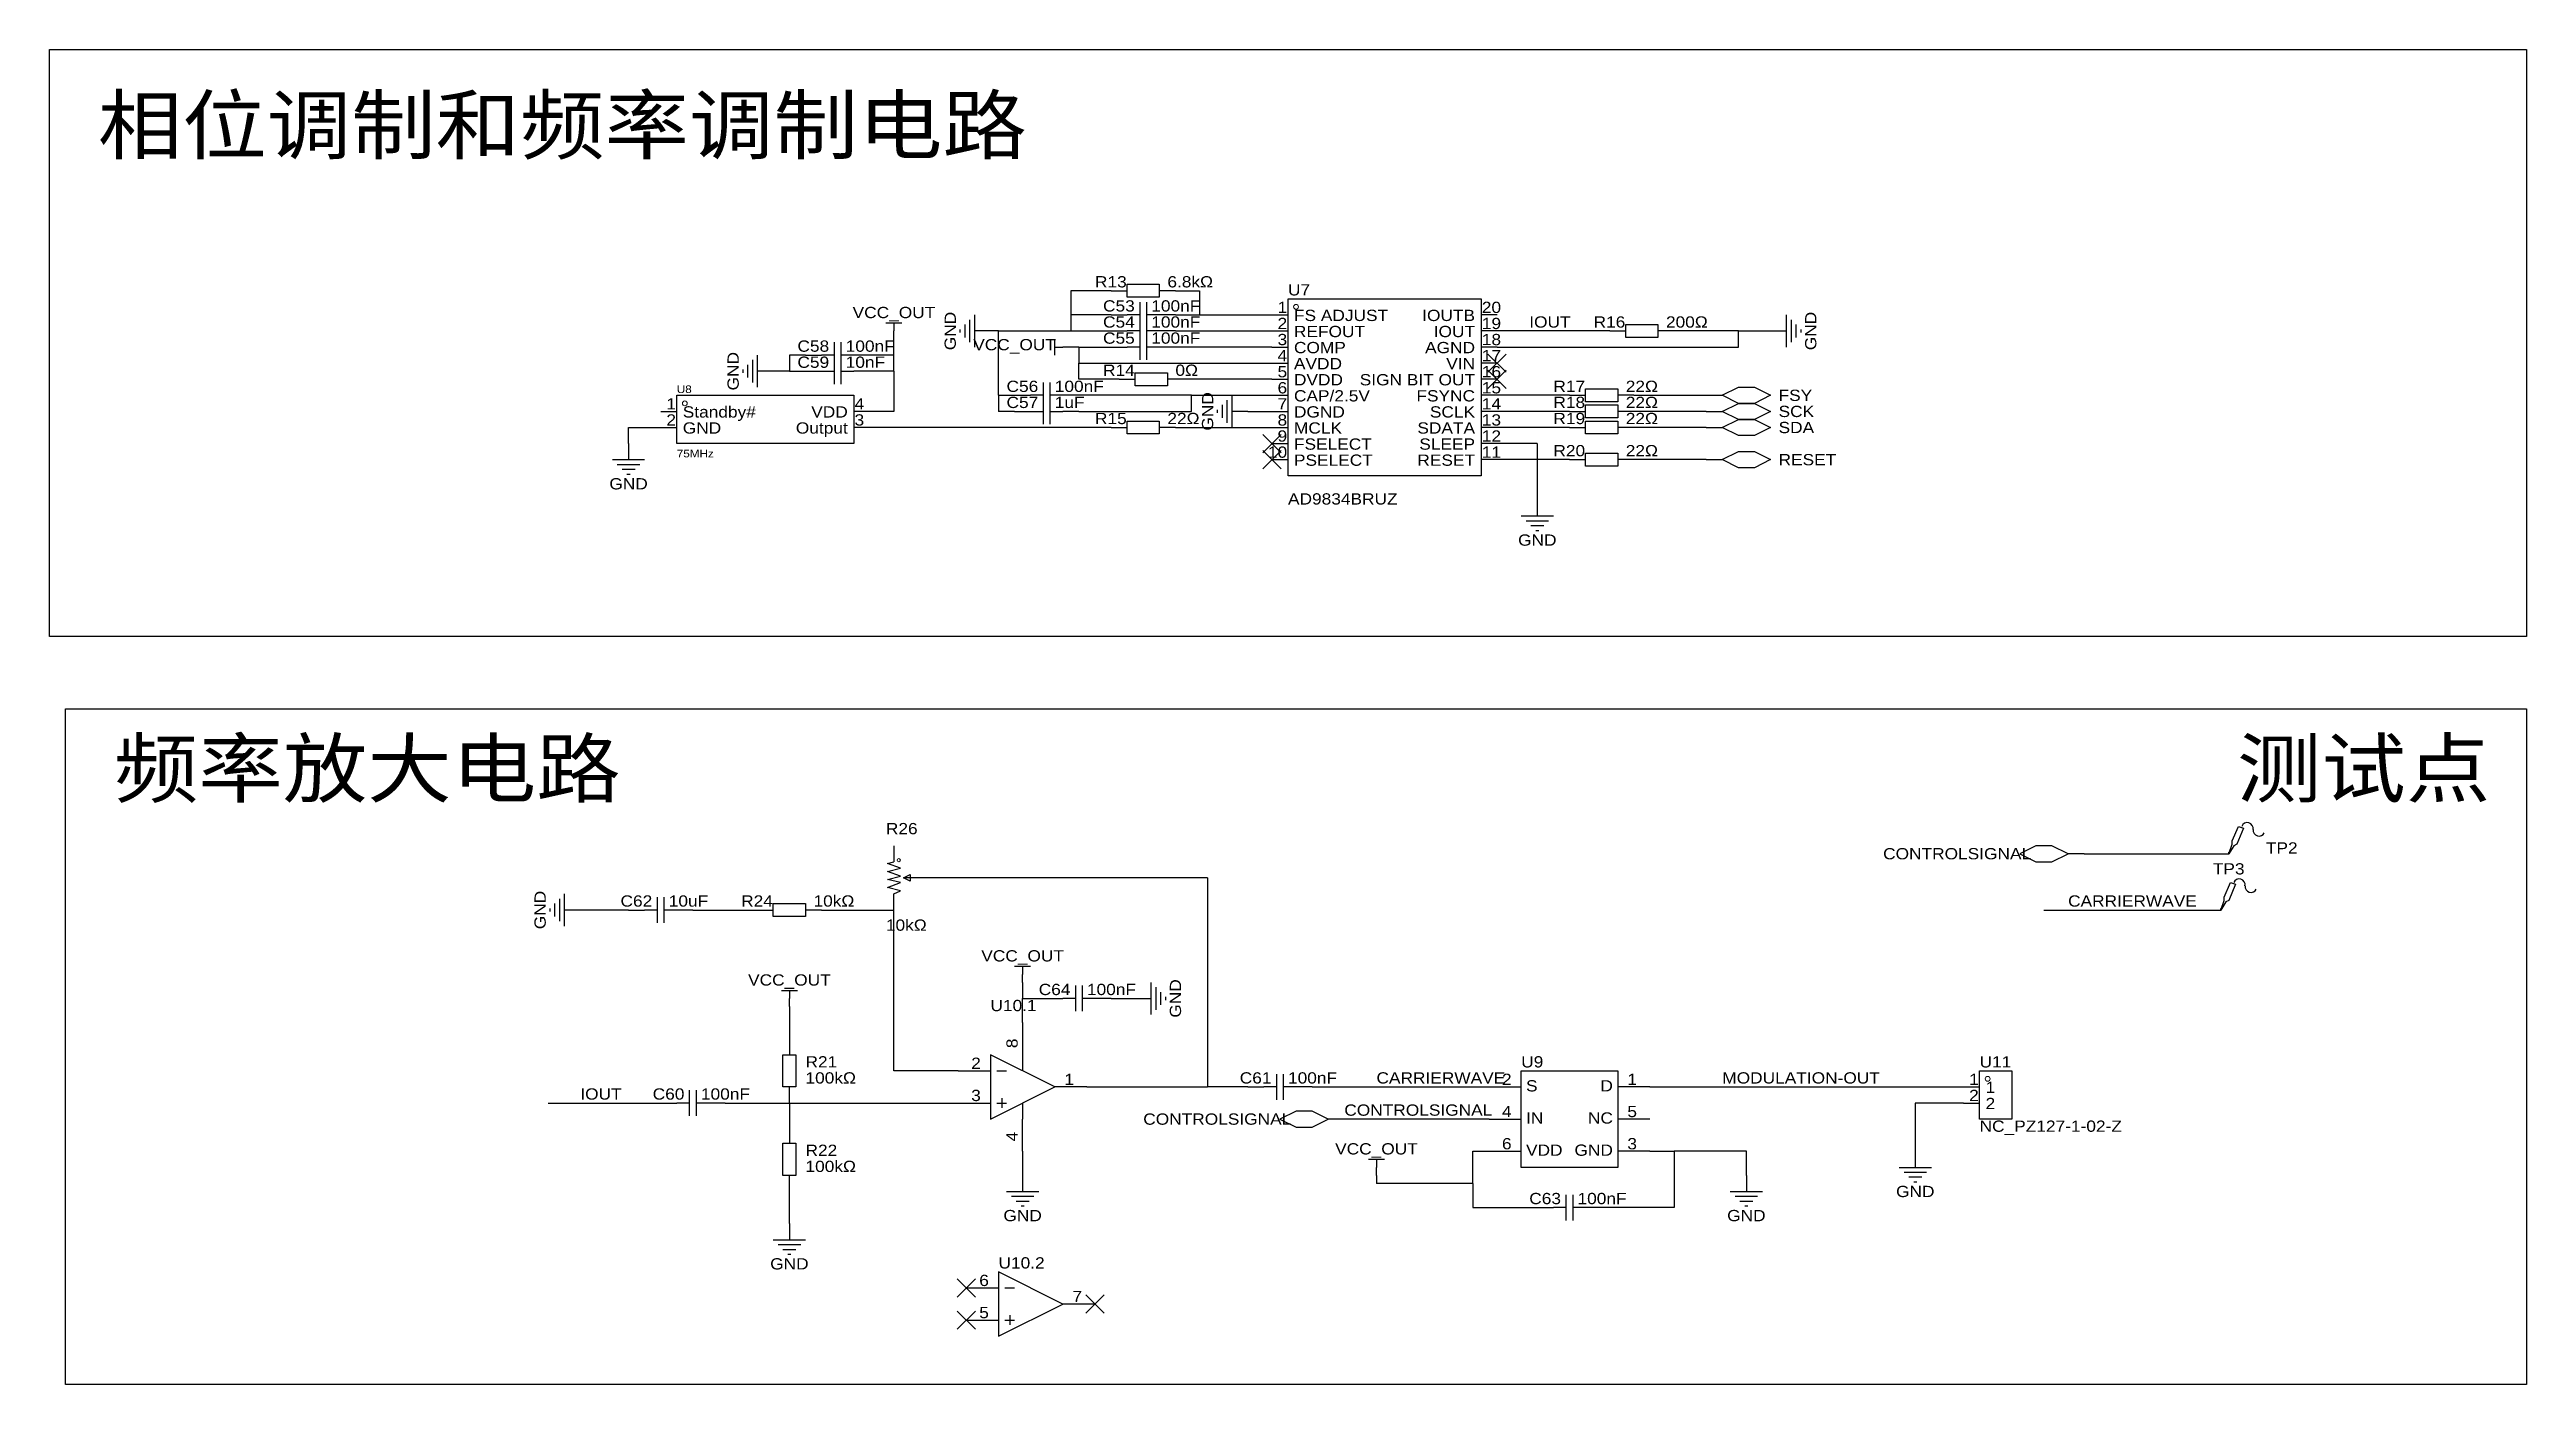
# Model space of a CAD drawing. Header units: millimetres. Extents: x 14 to 405, y 75 to 286.
import ezdxf
from ezdxf.enums import TextEntityAlignment as Align

# ---------------------------------------------------------------- set-up
doc = ezdxf.new("R2010")
doc.units = ezdxf.units.MM
doc.header["$MEASUREMENT"] = 0
doc.styles.get("Standard").update_dxf_attribs({"font": 'arial.ttf'})

msp = doc.modelspace()

# ---------------------------------------------------------------- linework, layer by layer
at = {"color": 1, "true_color": 0x000000}
for points in [[(13.97, 285.75), (405.13, 285.75), (405.13, 193.04), (13.97, 193.04)], [(16.51, 181.61), (405.13, 181.61), (405.13, 74.93), (16.51, 74.93)]]:
    msp.add_lwpolyline(points, close=True, dxfattribs=at)
at = {"color": 1, "true_color": 0x008800}
for points in [[(175.26, 247.65), (175.26, 243.84)], [(181.61, 247.65), (175.26, 247.65)], [(191.77, 247.65), (195.58, 247.65)], [(195.58, 247.65), (195.58, 243.84)], [(175.26, 243.84), (175.26, 241.3)], [(181.61, 243.84), (175.26, 243.84)], [(191.77, 243.84), (195.58, 243.84)], [(195.58, 243.84), (207.01, 243.84)], [(147.32, 237.49), (147.32, 240.03)], [(163.83, 241.3), (162.56, 241.3)], [(163.83, 241.3), (175.26, 241.3)], [(163.83, 231.14), (163.83, 241.3)], [(175.26, 241.3), (181.61, 241.3)], [(176.53, 238.76), (175.26, 238.76)], [(176.53, 238.76), (181.61, 238.76)], [(176.53, 238.76), (176.53, 236.22)], [(191.77, 241.3), (207.01, 241.3)], [(207.01, 238.76), (191.77, 238.76)], [(260.35, 241.3), (242.57, 241.3)], [(242.57, 238.76), (280.67, 238.76)], [(280.67, 241.3), (270.51, 241.3)], [(280.67, 241.3), (285.75, 241.3)], [(280.67, 238.76), (280.67, 241.3)], [(130.81, 234.95), (128.27, 234.95)], [(130.81, 237.49), (130.81, 234.95)], [(133.35, 237.49), (130.81, 237.49)], [(130.81, 234.95), (133.35, 234.95)], [(147.32, 237.49), (143.51, 237.49)], [(147.32, 234.95), (143.51, 234.95)], [(147.32, 234.95), (147.32, 237.49)], [(147.32, 234.95), (147.32, 228.6)], [(176.53, 236.22), (207.01, 236.22)], [(176.53, 233.68), (176.53, 236.22)], [(163.83, 231.14), (166.37, 231.14)], [(163.83, 231.14), (163.83, 228.6)], [(182.88, 233.68), (176.53, 233.68)], [(194.31, 231.14), (176.53, 231.14)], [(207.01, 233.68), (193.04, 233.68)], [(194.31, 228.6), (194.31, 231.14)], [(194.31, 231.14), (207.01, 231.14)], [(254, 231.14), (242.57, 231.14)], [(264.16, 231.14), (275.59, 231.14)], [(147.32, 228.6), (143.51, 228.6)], [(166.37, 228.6), (163.83, 228.6)], [(176.53, 228.6), (194.31, 228.6)], [(203.2, 228.6), (207.01, 228.6)], [(254, 228.6), (242.57, 228.6)], [(275.59, 228.6), (264.16, 228.6)], [(105.41, 226.06), (110.49, 226.06)], [(105.41, 223.52), (105.41, 226.06)], [(181.61, 226.06), (143.51, 226.06)], [(191.77, 226.06), (207.01, 226.06)], [(254, 226.06), (242.57, 226.06)], [(248.92, 223.52), (242.57, 223.52)], [(248.92, 223.52), (248.92, 214.63)], [(275.59, 226.06), (264.16, 226.06)], [(254, 220.98), (242.57, 220.98)], [(275.59, 220.98), (264.16, 220.98)], [(335.28, 158.75), (358.14, 158.75)], [(196.85, 154.94), (152.4, 154.94)], [(196.85, 154.94), (196.85, 121.92)], [(105.41, 149.86), (97.79, 149.86)], [(115.57, 149.86), (125.73, 149.86)], [(135.89, 149.86), (147.32, 149.86)], [(147.32, 124.46), (147.32, 149.86)], [(328.93, 149.86), (356.87, 149.86)], [(167.64, 138.43), (167.64, 135.89)], [(130.81, 134.62), (130.81, 129.54)], [(167.64, 132.08), (167.64, 135.89)], [(167.64, 135.89), (171.45, 135.89)], [(181.61, 135.89), (185.42, 135.89)], [(157.48, 124.46), (147.32, 124.46)], [(177.8, 121.92), (196.85, 121.92)], [(203.2, 121.92), (196.85, 121.92)], [(213.36, 121.92), (241.3, 121.92)], [(266.7, 121.92), (316.23, 121.92)], [(92.71, 119.38), (110.49, 119.38)], [(120.65, 119.38), (130.81, 119.38)], [(130.81, 119.38), (130.81, 115.57)], [(130.81, 119.38), (157.48, 119.38)], [(316.23, 119.38), (308.61, 119.38)], [(308.61, 119.38), (308.61, 111.76)], [(241.3, 116.84), (218.44, 116.84)], [(167.64, 111.76), (167.64, 107.95)], [(238.76, 106.68), (238.76, 111.76)], [(238.76, 111.76), (241.3, 111.76)], [(266.7, 111.76), (270.51, 111.76)], [(281.94, 111.76), (270.51, 111.76)], [(270.51, 111.76), (270.51, 102.87)], [(281.94, 107.95), (281.94, 111.76)], [(223.52, 107.95), (223.52, 106.68)], [(238.76, 106.68), (223.52, 106.68)], [(238.76, 106.68), (238.76, 102.87)], [(130.81, 100.33), (130.81, 105.41)], [(238.76, 102.87), (248.92, 102.87)], [(270.51, 102.87), (259.08, 102.87)]]:
    msp.add_lwpolyline(points, dxfattribs=at)
at = {"color": 1, "true_color": 0x880000}
for points in [[(181.61, 247.65), (184.15, 247.65)], [(191.77, 247.65), (189.23, 247.65)], [(181.61, 243.84), (184.15, 243.84)], [(191.77, 243.84), (189.23, 243.84)], [(207.01, 243.84), (209.55, 243.84)], [(242.57, 243.84), (240.03, 243.84)], [(147.32, 240.03), (147.32, 241.3)], [(162.56, 241.3), (160.02, 241.3)], [(175.26, 238.76), (173.99, 238.76)], [(181.61, 241.3), (184.15, 241.3)], [(181.61, 238.76), (184.15, 238.76)], [(191.77, 241.3), (189.23, 241.3)], [(191.77, 238.76), (189.23, 238.76)], [(207.01, 241.3), (209.55, 241.3)], [(207.01, 238.76), (209.55, 238.76)], [(242.57, 241.3), (240.03, 241.3)], [(242.57, 238.76), (240.03, 238.76)], [(260.35, 241.3), (262.89, 241.3)], [(270.51, 241.3), (267.97, 241.3)], [(285.75, 241.3), (288.29, 241.3)], [(128.27, 234.95), (125.73, 234.95)], [(133.35, 237.49), (135.89, 237.49)], [(133.35, 234.95), (135.89, 234.95)], [(143.51, 237.49), (140.97, 237.49)], [(143.51, 234.95), (140.97, 234.95)], [(207.01, 236.22), (209.55, 236.22)], [(242.57, 236.22), (240.03, 236.22)], [(166.37, 231.14), (168.91, 231.14)], [(176.53, 231.14), (173.99, 231.14)], [(182.88, 233.68), (185.42, 233.68)], [(193.04, 233.68), (190.5, 233.68)], [(207.01, 233.68), (209.55, 233.68)], [(207.01, 231.14), (209.55, 231.14)], [(242.57, 233.68), (240.03, 233.68)], [(242.57, 231.14), (240.03, 231.14)], [(254, 231.14), (256.54, 231.14)], [(264.16, 231.14), (261.62, 231.14)], [(275.59, 231.14), (278.13, 231.14)], [(110.49, 228.6), (113.03, 228.6)], [(143.51, 228.6), (140.97, 228.6)], [(166.37, 228.6), (168.91, 228.6)], [(176.53, 228.6), (173.99, 228.6)], [(203.2, 228.6), (200.66, 228.6)], [(207.01, 228.6), (209.55, 228.6)], [(242.57, 228.6), (240.03, 228.6)], [(254, 228.6), (256.54, 228.6)], [(264.16, 228.6), (261.62, 228.6)], [(275.59, 228.6), (278.13, 228.6)], [(105.41, 223.52), (105.41, 220.98)], [(110.49, 226.06), (113.03, 226.06)], [(143.51, 226.06), (140.97, 226.06)], [(181.61, 226.06), (184.15, 226.06)], [(191.77, 226.06), (189.23, 226.06)], [(207.01, 226.06), (209.55, 226.06)], [(207.01, 223.52), (209.55, 223.52)], [(242.57, 226.06), (240.03, 226.06)], [(242.57, 223.52), (240.03, 223.52)], [(254, 226.06), (256.54, 226.06)], [(264.16, 226.06), (261.62, 226.06)], [(275.59, 226.06), (278.13, 226.06)], [(207.01, 220.98), (209.55, 220.98)], [(242.57, 220.98), (240.03, 220.98)], [(254, 220.98), (256.54, 220.98)], [(264.16, 220.98), (261.62, 220.98)], [(275.59, 220.98), (278.13, 220.98)], [(248.92, 214.63), (248.92, 212.09)], [(147.32, 160.02), (147.32, 157.48)], [(335.28, 158.75), (332.74, 158.75)], [(358.14, 158.75), (358.14, 159)], [(152.4, 154.94), (149.86, 154.94)], [(97.79, 149.86), (95.25, 149.86)], [(105.41, 149.86), (107.95, 149.86)], [(115.57, 149.86), (113.03, 149.86)], [(125.73, 149.86), (128.27, 149.86)], [(135.89, 149.86), (133.35, 149.86)], [(147.32, 149.86), (147.32, 152.4)], [(356.87, 149.86), (356.87, 150.11)], [(167.64, 138.43), (167.64, 139.7)], [(130.81, 134.62), (130.81, 135.89)], [(171.45, 135.89), (173.99, 135.89)], [(181.61, 135.89), (179.07, 135.89)], [(185.42, 135.89), (187.96, 135.89)], [(130.81, 129.54), (130.81, 127)], [(167.64, 132.08), (167.64, 127)], [(130.81, 119.38), (130.81, 121.92)], [(157.48, 124.46), (162.56, 124.46)], [(177.8, 121.92), (172.72, 121.92)], [(203.2, 121.92), (205.74, 121.92)], [(213.36, 121.92), (210.82, 121.92)], [(241.3, 121.92), (246.38, 121.92)], [(266.7, 121.92), (261.62, 121.92)], [(316.23, 121.92), (318.77, 121.92)], [(110.49, 119.38), (113.03, 119.38)], [(120.65, 119.38), (118.11, 119.38)], [(157.48, 119.38), (162.56, 119.38)], [(316.23, 119.38), (318.77, 119.38)], [(130.81, 115.57), (130.81, 113.03)], [(167.64, 111.76), (167.64, 116.84)], [(218.44, 116.84), (215.9, 116.84)], [(241.3, 116.84), (246.38, 116.84)], [(266.7, 116.84), (261.62, 116.84)], [(241.3, 111.76), (246.38, 111.76)], [(266.7, 111.76), (261.62, 111.76)], [(308.61, 111.76), (308.61, 109.22)], [(130.81, 105.41), (130.81, 107.95)], [(167.64, 107.95), (167.64, 105.41)], [(223.52, 107.95), (223.52, 109.22)], [(281.94, 107.95), (281.94, 105.41)], [(248.92, 102.87), (251.46, 102.87)], [(259.08, 102.87), (256.54, 102.87)], [(130.81, 100.33), (130.81, 97.79)], [(158.75, 90.17), (163.83, 90.17)], [(179.07, 87.63), (173.99, 87.63)], [(158.75, 85.09), (163.83, 85.09)]]:
    msp.add_lwpolyline(points, dxfattribs=at)
at = {"color": 1, "true_color": 0xa00000}
for points in [[(184.15, 248.67), (189.23, 248.67), (189.23, 246.63), (184.15, 246.63)], [(209.55, 246.38), (240.03, 246.38), (240.03, 218.44), (209.55, 218.44)], [(262.89, 242.32), (267.97, 242.32), (267.97, 240.28), (262.89, 240.28)], [(185.42, 234.7), (190.5, 234.7), (190.5, 232.66), (185.42, 232.66)], [(113.03, 231.14), (140.97, 231.14), (140.97, 223.52), (113.03, 223.52)], [(256.54, 232.16), (261.62, 232.16), (261.62, 230.12), (256.54, 230.12)], [(278.13, 231.14), (280.67, 232.41), (283.21, 232.41), (285.75, 231.14), (283.21, 229.87), (280.67, 229.87)], [(184.15, 227.08), (189.23, 227.08), (189.23, 225.04), (184.15, 225.04)], [(256.54, 229.62), (261.62, 229.62), (261.62, 227.58), (256.54, 227.58)], [(256.54, 227.08), (261.62, 227.08), (261.62, 225.04), (256.54, 225.04)], [(278.13, 228.6), (280.67, 229.87), (283.21, 229.87), (285.75, 228.6), (283.21, 227.33), (280.67, 227.33)], [(278.13, 226.06), (280.67, 227.33), (283.21, 227.33), (285.75, 226.06), (283.21, 224.79), (280.67, 224.79)], [(256.54, 222), (261.62, 222), (261.62, 219.96), (256.54, 219.96)], [(278.13, 220.98), (280.67, 222.25), (283.21, 222.25), (285.75, 220.98), (283.21, 219.71), (280.67, 219.71)], [(358.14, 158.75), (358.65, 160.27), (358.65, 160.78), (359.66, 163.07), (360.43, 162.81), (359.41, 160.27), (358.9, 160.02)], [(332.74, 158.75), (330.2, 160.02), (327.66, 160.02), (325.12, 158.75), (327.66, 157.48), (330.2, 157.48)], [(149.86, 154.43), (148.84, 154.94), (149.86, 155.45)], [(356.87, 149.86), (357.38, 151.38), (357.38, 151.89), (358.39, 154.18), (359.16, 153.92), (358.14, 151.38), (357.63, 151.13)], [(128.27, 150.88), (133.35, 150.88), (133.35, 148.84), (128.27, 148.84)], [(129.79, 121.92), (129.79, 127), (131.83, 127), (131.83, 121.92)], [(162.56, 116.84), (172.72, 121.92), (162.56, 127)], [(246.38, 124.46), (261.62, 124.46), (261.62, 109.22), (246.38, 109.22)], [(318.77, 124.46), (323.85, 124.46), (323.85, 116.84), (318.77, 116.84)], [(215.9, 116.84), (213.36, 118.11), (210.82, 118.11), (208.28, 116.84), (210.82, 115.57), (213.36, 115.57)], [(129.79, 107.95), (129.79, 113.03), (131.83, 113.03), (131.83, 107.95)], [(163.83, 82.55), (173.99, 87.63), (163.83, 92.71)]]:
    msp.add_lwpolyline(points, close=True, dxfattribs=at)
for points in [[(146.05, 242.57), (148.59, 242.57)], [(147.32, 242.57), (147.32, 241.3)], [(159.26, 243.08), (159.26, 239.52)], [(160.02, 243.84), (160.02, 238.76)], [(186.18, 243.84), (184.15, 243.84)], [(186.18, 241.81), (186.18, 245.87)], [(186.18, 239.27), (186.18, 243.33)], [(187.2, 245.87), (187.2, 241.81)], [(189.23, 243.84), (187.2, 243.84)], [(187.2, 243.33), (187.2, 239.27)], [(288.29, 238.76), (288.29, 243.84)], [(289.05, 239.52), (289.05, 243.08)], [(137.92, 235.46), (137.92, 239.52)], [(138.94, 239.52), (138.94, 235.46)], [(157.73, 241.55), (157.73, 241.05)], [(158.5, 242.32), (158.5, 240.28)], [(172.72, 237.49), (172.72, 240.03)], [(172.72, 238.76), (173.99, 238.76)], [(186.18, 241.3), (184.15, 241.3)], [(186.18, 238.76), (184.15, 238.76)], [(186.18, 236.73), (186.18, 240.79)], [(189.23, 241.3), (187.2, 241.3)], [(187.2, 240.79), (187.2, 236.73)], [(189.23, 238.76), (187.2, 238.76)], [(289.81, 240.28), (289.81, 242.32)], [(290.58, 241.05), (290.58, 241.55)], [(123.44, 235.2), (123.44, 234.7)], [(124.21, 235.97), (124.21, 233.93)], [(124.97, 236.73), (124.97, 233.17)], [(125.73, 237.49), (125.73, 232.41)], [(137.92, 237.49), (135.89, 237.49)], [(135.89, 234.95), (137.92, 234.95)], [(137.92, 232.92), (137.92, 236.98)], [(140.97, 237.49), (138.94, 237.49)], [(138.94, 236.98), (138.94, 232.92)], [(138.94, 234.95), (140.97, 234.95)], [(170.94, 231.14), (168.91, 231.14)], [(170.94, 229.11), (170.94, 233.17)], [(171.96, 233.17), (171.96, 229.11)], [(173.99, 231.14), (171.96, 231.14)], [(200.66, 231.14), (200.66, 226.06)], [(168.91, 228.6), (170.94, 228.6)], [(170.94, 226.57), (170.94, 230.63)], [(171.96, 230.63), (171.96, 226.57)], [(171.96, 228.6), (173.99, 228.6)], [(198.37, 228.85), (198.37, 228.35)], [(199.14, 229.62), (199.14, 227.58)], [(199.9, 230.38), (199.9, 226.82)], [(102.87, 220.98), (107.95, 220.98)], [(103.63, 220.22), (107.19, 220.22)], [(104.39, 219.46), (106.43, 219.46)], [(105.16, 218.69), (105.66, 218.69)], [(246.38, 212.09), (251.46, 212.09)], [(247.14, 211.33), (250.7, 211.33)], [(247.9, 210.57), (249.94, 210.57)], [(248.67, 209.8), (249.17, 209.8)], [(146.3, 157.23), (147.32, 157.48)], [(148.34, 156.46), (146.3, 157.23)], [(146.3, 155.96), (148.34, 156.46)], [(148.34, 155.19), (146.3, 155.96)], [(146.3, 154.69), (148.34, 155.19)], [(148.34, 154.18), (146.3, 154.69)], [(146.3, 153.42), (148.34, 154.18)], [(148.34, 152.91), (146.3, 153.42)], [(147.32, 152.4), (148.34, 152.91)], [(149.86, 154.94), (148.84, 154.94)], [(92.96, 150.11), (92.96, 149.61)], [(93.73, 150.88), (93.73, 148.84)], [(94.49, 151.64), (94.49, 148.08)], [(95.25, 152.4), (95.25, 147.32)], [(109.98, 149.86), (107.95, 149.86)], [(109.98, 147.83), (109.98, 151.89)], [(111, 151.89), (111, 147.83)], [(113.03, 149.86), (111, 149.86)], [(166.37, 140.97), (168.91, 140.97)], [(167.64, 140.97), (167.64, 139.7)], [(129.54, 137.16), (132.08, 137.16)], [(130.81, 137.16), (130.81, 135.89)], [(176.02, 133.86), (176.02, 137.92)], [(177.04, 137.92), (177.04, 133.86)], [(187.96, 133.35), (187.96, 138.43)], [(188.72, 134.11), (188.72, 137.67)], [(189.48, 134.87), (189.48, 136.91)], [(176.02, 135.89), (173.99, 135.89)], [(179.07, 135.89), (177.04, 135.89)], [(190.25, 135.64), (190.25, 136.14)], [(167.64, 127), (167.64, 124.46)], [(115.06, 117.35), (115.06, 121.41)], [(116.08, 121.41), (116.08, 117.35)], [(163.58, 124.46), (165.1, 124.46)], [(207.77, 121.92), (205.74, 121.92)], [(207.77, 119.89), (207.77, 123.95)], [(208.79, 123.95), (208.79, 119.89)], [(210.82, 121.92), (208.79, 121.92)], [(115.06, 119.38), (113.03, 119.38)], [(118.11, 119.38), (116.08, 119.38)], [(163.58, 119.38), (165.1, 119.38)], [(164.34, 120.14), (164.34, 118.62)], [(167.64, 119.38), (167.64, 116.84)], [(222.25, 110.49), (224.79, 110.49)], [(223.52, 110.49), (223.52, 109.22)], [(306.07, 109.22), (311.15, 109.22)], [(306.83, 108.46), (310.39, 108.46)], [(307.59, 107.7), (309.63, 107.7)], [(308.36, 106.93), (308.86, 106.93)], [(165.1, 105.41), (170.18, 105.41)], [(165.86, 104.65), (169.42, 104.65)], [(166.62, 103.89), (168.66, 103.89)], [(167.39, 103.12), (167.89, 103.12)], [(253.49, 102.87), (251.46, 102.87)], [(253.49, 100.84), (253.49, 104.9)], [(254.51, 104.9), (254.51, 100.84)], [(256.54, 102.87), (254.51, 102.87)], [(279.4, 105.41), (284.48, 105.41)], [(280.16, 104.65), (283.72, 104.65)], [(280.92, 103.89), (282.96, 103.89)], [(281.69, 103.12), (282.19, 103.12)], [(128.27, 97.79), (133.35, 97.79)], [(129.03, 97.03), (132.59, 97.03)], [(129.79, 96.27), (131.83, 96.27)], [(130.56, 95.5), (131.06, 95.5)], [(164.85, 90.17), (166.37, 90.17)], [(164.85, 85.09), (166.37, 85.09)], [(165.61, 85.85), (165.61, 84.33)]]:
    msp.add_lwpolyline(points, dxfattribs=at)
at = {"color": 1, "true_color": 0x999999}
for points in [[(244.01, 237.66), (241.13, 234.78)], [(241.13, 237.66), (244.01, 234.78)], [(244.01, 235.12), (241.13, 232.24)], [(241.13, 235.12), (244.01, 232.24)], [(208.45, 224.96), (205.57, 222.08)], [(205.57, 224.96), (208.45, 222.08)], [(208.45, 222.42), (205.57, 219.54)], [(205.57, 222.42), (208.45, 219.54)], [(160.19, 91.61), (157.31, 88.73)], [(157.31, 91.61), (160.19, 88.73)], [(160.19, 86.53), (157.31, 83.65)], [(157.31, 86.53), (160.19, 83.65)], [(180.51, 89.07), (177.63, 86.19)], [(177.63, 89.07), (180.51, 86.19)]]:
    msp.add_lwpolyline(points, dxfattribs=at)
at = {"color": 1, "lineweight": 0, "true_color": 0xa00000}
for centre, radius in [((210.82, 245.11), 0.381), ((114.3, 229.87), 0.381), ((148.08, 157.73), 0.254), ((320.04, 123.19), 0.381)]:
    msp.add_circle(centre, radius, dxfattribs=at)
at = {"color": 1, "true_color": 0xa00000}
for centre, radius, start, end in [((361.04, 162.74), 0.928, 348.8182, 519.291), ((362.89, 162.47), 0.94, 174.3595, 333.7498), ((359.77, 153.85), 0.928, 348.8182, 519.291), ((361.62, 153.58), 0.94, 174.3595, 333.7498)]:
    msp.add_arc(centre, radius, start, end, dxfattribs=at)

# ---------------------------------------------------------------- texts
at = {"color": 1, "true_color": 0x000000, "width": 1.1}
for s, height, p in [('相位调制和频率调制电路', 8.89, (21.59, 266.7)), ('FS ADJUST', 1.778, (210.49, 242.34)), ('20', 1.778, (240.16, 243.61)), ('19', 1.778, (240.16, 241.07)), ('COMP', 1.778, (210.49, 237.26)), ('REFOUT', 1.778, (210.49, 239.8)), ('18', 1.778, (240.16, 238.53)), ('AVDD', 1.778, (210.49, 234.72)), ('17', 1.778, (240.16, 235.99)), ('16', 1.778, (240.16, 233.45)), ('CAP/2.5V', 1.778, (210.49, 229.64)), ('DVDD', 1.778, (210.49, 232.18)), ('15', 1.778, (240.16, 230.91)), ('Standby#', 1.778, (113.97, 227.1)), ('GND', 1.778, (113.97, 224.56)), ('4', 1.78, (141.1, 228.37)), ('3', 1.78, (141.1, 225.83)), ('DGND', 1.778, (210.49, 227.1)), ('MCLK', 1.778, (210.49, 224.56)), ('14', 1.778, (240.16, 228.37)), ('13', 1.778, (240.16, 225.83)), ('FSELECT', 1.778, (210.49, 222.02)), ('12', 1.778, (240.16, 223.29)), ('11', 1.778, (240.16, 220.75)), ('PSELECT', 1.778, (210.49, 219.48)), ('频率放大电路', 8.89, (24.13, 165.1)), ('测试点', 8.89, (359.41, 165.1)), ('1', 1.78, (174.24, 121.69)), ('S', 1.78, (247.14, 120.67)), ('1', 1.78, (263.14, 121.69)), ('1', 1.78, (319.71, 120.42)), ('IN', 1.778, (247.14, 115.59)), ('5', 1.78, (263.14, 116.61)), ('2', 1.78, (319.71, 117.88)), ('3', 1.78, (263.14, 111.53)), ('VDD', 1.778, (247.14, 110.51)), ('7', 1.78, (175.51, 87.4))]:
    msp.add_text(s, height=height, dxfattribs=at).set_placement(p, align=Align.BOTTOM_LEFT)
at = {"color": 1, "true_color": 0x000080, "width": 1.1}
for s, height, p in [('R13', 1.778, (179.07, 247.65)), ('6.8kΩ', 1.778, (190.5, 247.65)), ('U7', 1.778, (209.55, 246.38)), ('C53', 1.778, (180.34, 243.84)), ('C54', 1.778, (180.34, 241.3)), ('100nF', 1.778, (187.96, 243.84)), ('100nF', 1.778, (187.96, 241.3)), ('R16', 1.778, (257.81, 241.3)), ('200Ω', 1.778, (269.24, 241.3)), ('C58', 1.778, (132.08, 237.49)), ('100nF', 1.778, (139.7, 237.49)), ('C55', 1.778, (180.34, 238.76)), ('100nF', 1.778, (187.96, 238.76)), ('C59', 1.778, (132.08, 234.95)), ('10nF', 1.778, (139.7, 234.95)), ('R14', 1.778, (180.34, 233.68)), ('0Ω', 1.778, (191.77, 233.68)), ('U8', 1.2, (113.03, 231.14)), ('C56', 1.778, (165.1, 231.14)), ('C57', 1.778, (165.1, 228.6)), ('100nF', 1.778, (172.72, 231.14)), ('1uF', 1.778, (172.72, 228.6)), ('R17', 1.778, (251.46, 231.14)), ('R18', 1.778, (251.46, 228.6)), ('22Ω', 1.778, (262.89, 231.14)), ('22Ω', 1.778, (262.89, 228.6)), ('R15', 1.778, (179.07, 226.06)), ('22Ω', 1.778, (190.5, 226.06)), ('R19', 1.778, (251.46, 226.06)), ('22Ω', 1.778, (262.89, 226.06)), ('R20', 1.778, (251.46, 220.98)), ('22Ω', 1.778, (262.89, 220.98)), ('75MHz', 1.2, (113.03, 220.98)), ('AD9834BRUZ', 1.778, (209.55, 213.36)), ('R26', 1.778, (146.05, 161.29)), ('TP2', 1.778, (363.98, 158.24)), ('TP3', 1.778, (355.6, 154.94)), ('C62', 1.778, (104.14, 149.86)), ('10uF', 1.778, (111.76, 149.86)), ('R24', 1.778, (123.19, 149.86)), ('10kΩ', 1.778, (134.62, 149.86)), ('10kΩ', 1.778, (146.05, 146.05)), ('C64', 1.778, (170.18, 135.89)), ('100nF', 1.778, (177.8, 135.89)), ('U10.1', 1.778, (162.56, 133.35)), ('R21', 1.778, (133.35, 124.46)), ('U9', 1.778, (246.38, 124.46)), ('U11', 1.778, (318.77, 124.46)), ('C60', 1.778, (109.22, 119.38)), ('100nF', 1.778, (116.84, 119.38)), ('100kΩ', 1.778, (133.35, 121.92)), ('C61', 1.778, (201.93, 121.92)), ('100nF', 1.778, (209.55, 121.92)), ('NC_PZ127-1-02-Z', 1.778, (318.77, 114.3)), ('100kΩ', 1.778, (133.35, 107.95)), ('R22', 1.778, (133.35, 110.49)), ('C63', 1.778, (247.65, 102.87)), ('100nF', 1.778, (255.27, 102.87)), ('U10.2', 1.778, (163.83, 92.71))]:
    msp.add_text(s, height=height, dxfattribs=at).set_placement(p, align=Align.BOTTOM_LEFT)
for p in [(147.32, 245.11), (166.37, 240.03), (167.64, 143.51), (130.81, 139.7), (223.52, 113.03)]:
    msp.add_text('VCC_OUT', height=1.778, dxfattribs=at).set_placement(p, align=Align.TOP_CENTER)
for p in [(156.21, 241.3), (292.1, 241.3), (121.92, 234.95), (196.85, 228.6), (91.44, 149.86), (191.77, 135.89)]:
    msp.add_text('GND', height=1.778, rotation=90, dxfattribs=at).set_placement(p, align=Align.MIDDLE_CENTER)
at = {"color": 1, "true_color": 0x000000, "width": 1.1}
for s, height, p in [('2', 1.78, (209.42, 241.07)), ('1', 1.78, (209.42, 243.61)), ('IOUTB', 1.778, (239.09, 242.34)), ('3', 1.78, (209.42, 238.53)), ('AGND', 1.778, (239.09, 237.26)), ('IOUT', 1.778, (239.09, 239.8)), ('4', 1.78, (209.42, 235.99)), ('5', 1.78, (209.42, 233.45)), ('VIN', 1.778, (239.09, 234.72)), ('6', 1.78, (209.42, 230.91)), ('SIGN BIT OUT', 1.778, (239.09, 232.18)), ('FSYNC', 1.778, (239.09, 229.64)), ('2', 1.78, (112.9, 225.83)), ('1', 1.78, (112.9, 228.37)), ('Output', 1.778, (140.03, 224.56)), ('VDD', 1.778, (140.03, 227.1)), ('8', 1.78, (209.42, 225.83)), ('7', 1.78, (209.42, 228.37)), ('SDATA', 1.778, (239.09, 224.56)), ('SCLK', 1.778, (239.09, 227.1)), ('10', 1.778, (209.42, 220.75)), ('9', 1.78, (209.42, 223.29)), ('SLEEP', 1.778, (239.09, 222.02)), ('RESET', 1.778, (239.09, 219.48)), ('2', 1.78, (161.04, 124.23)), ('3', 1.78, (161.04, 119.15)), ('2', 1.78, (244.86, 121.69)), ('D', 1.78, (260.86, 120.67)), ('2', 1.78, (318.64, 119.15)), ('1', 1.78, (318.64, 121.69)), ('4', 1.78, (244.86, 116.61)), ('NC', 1.778, (260.86, 115.59)), ('6', 1.78, (244.86, 111.53)), ('GND', 1.778, (260.86, 110.51)), ('6', 1.78, (162.31, 89.94)), ('5', 1.78, (162.31, 84.86))]:
    msp.add_text(s, height=height, dxfattribs=at).set_placement(p, align=Align.BOTTOM_RIGHT)
at = {"color": 1, "true_color": 0x0000ff, "width": 1.1}
for s, p in [('IOUT', (247.65, 241.3)), ('CARRIERWAVE', (332.74, 149.86)), ('IOUT', (97.79, 119.38)), ('CARRIERWAVE', (223.52, 121.92)), ('MODULATION-OUT', (278.13, 121.92)), ('CONTROLSIGNAL', (218.44, 116.84))]:
    msp.add_text(s, height=1.778, dxfattribs=at).set_placement(p, align=Align.BOTTOM_LEFT)
at = {"color": 1, "true_color": 0x000080, "width": 1.1}
for s, p in [('FSY', (287.02, 231.14)), ('SCK', (287.02, 228.6)), ('SDA', (287.02, 226.06)), ('RESET', (287.02, 220.98)), ('CONTROLSIGNAL', (303.53, 158.75)), ('CONTROLSIGNAL', (186.69, 116.84))]:
    msp.add_text(s, height=1.778, dxfattribs=at).set_placement(p, align=Align.MIDDLE_LEFT)
for p in [(105.41, 217.17), (248.92, 208.28), (308.61, 105.41), (167.64, 101.6), (281.94, 101.6), (130.81, 93.98)]:
    msp.add_text('GND', height=1.778, dxfattribs=at).set_placement(p, align=Align.MIDDLE_CENTER)
at = {"color": 1, "true_color": 0x000000, "width": 1.1}
msp.add_text('8', height=1.78, rotation=90, dxfattribs=at).set_placement((167.39, 128.04), align=Align.BOTTOM_LEFT)
msp.add_text('4', height=1.78, rotation=90, dxfattribs=at).set_placement((167.39, 114.83), align=Align.BOTTOM_RIGHT)

doc.saveas('drawing.dxf')
